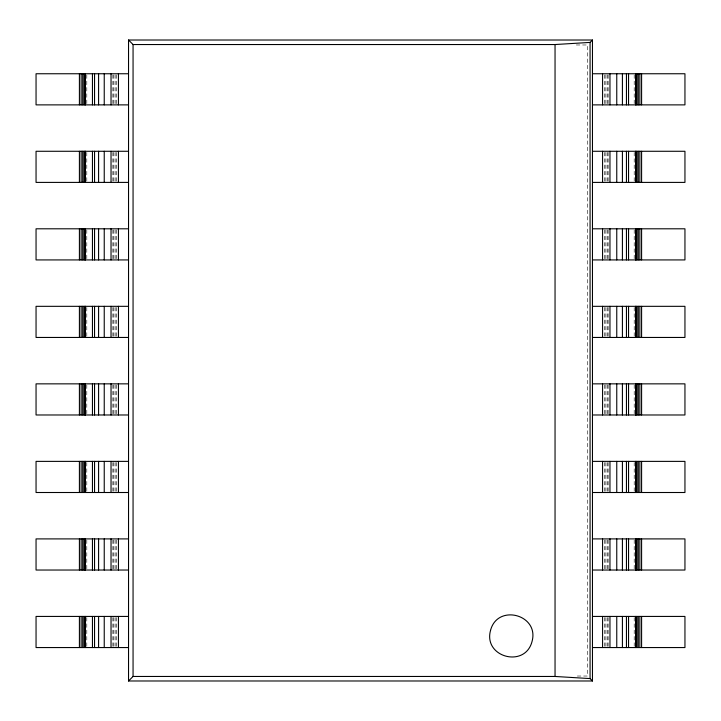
<?xml version="1.0" encoding="UTF-8"?>
<svg xmlns="http://www.w3.org/2000/svg" width="721" height="721" viewBox="0 0 721 721"><rect width="100%" height="100%" fill="white"/><g stroke="black" fill="none" stroke-linecap="round" stroke-linejoin="round"><path stroke-width="0.54" stroke-dasharray="3.6 2.7" d="M576.277 44.972L587.516 44.972L587.516 676.028L576.277 676.028M634.192 74.858L634.192 103.77M634.192 152.383L634.192 181.295M634.192 229.909L634.192 258.821M634.192 307.434L634.192 336.346M634.192 384.96L634.192 413.872M634.192 462.485L634.192 491.398M634.192 540.011L634.192 568.923M634.192 617.537L634.192 646.449M608.118 74.858L608.118 103.77M608.118 152.383L608.118 181.295M608.118 229.909L608.118 258.821M608.118 307.434L608.118 336.346M608.118 384.96L608.118 413.872M608.118 462.485L608.118 491.398M608.118 540.011L608.118 568.923M608.118 617.537L608.118 646.449M607.181 74.858L607.181 103.77M607.181 152.383L607.181 181.295M607.181 229.909L607.181 258.821M607.181 307.434L607.181 336.346M607.181 384.96L607.181 413.872M607.181 462.485L607.181 491.398M607.181 540.011L607.181 568.923M607.181 617.537L607.181 646.449M605.865 74.858L605.865 103.77M605.865 152.383L605.865 181.295M605.865 229.909L605.865 258.821M605.865 307.434L605.865 336.346M605.865 384.96L605.865 413.872M605.865 462.485L605.865 491.398M605.865 540.011L605.865 568.923M605.865 617.537L605.865 646.449M604.288 74.858L604.288 103.77M604.288 152.383L604.288 181.295M604.288 229.909L604.288 258.821M604.288 307.434L604.288 336.346M604.288 384.96L604.288 413.872M604.288 462.485L604.288 491.398M604.288 540.011L604.288 568.923M604.288 617.537L604.288 646.449M116.712 74.858L116.712 103.77M116.712 152.383L116.712 181.295M116.712 229.909L116.712 258.821M116.712 307.434L116.712 336.346M116.712 384.96L116.712 413.872M116.712 462.485L116.712 491.398M116.712 540.011L116.712 568.923M116.712 617.537L116.712 646.449M115.135 74.858L115.135 103.77M115.135 152.383L115.135 181.295M115.135 229.909L115.135 258.821M115.135 307.434L115.135 336.346M115.135 384.96L115.135 413.872M115.135 462.485L115.135 491.398M115.135 540.011L115.135 568.923M115.135 617.537L115.135 646.449M113.819 74.858L113.819 103.77M113.819 152.383L113.819 181.295M113.819 229.909L113.819 258.821M113.819 307.434L113.819 336.346M113.819 384.96L113.819 413.872M113.819 462.485L113.819 491.398M113.819 540.011L113.819 568.923M113.819 617.537L113.819 646.449M112.882 74.858L112.882 103.77M112.882 152.383L112.882 181.295M112.882 229.909L112.882 258.821M112.882 307.434L112.882 336.346M112.882 384.96L112.882 413.872M112.882 462.485L112.882 491.398M112.882 540.011L112.882 568.923M112.882 617.537L112.882 646.449M86.808 74.858L86.808 103.77M86.808 152.383L86.808 181.295M86.808 229.909L86.808 258.821M86.808 307.434L86.808 336.346M86.808 384.96L86.808 413.872M86.808 462.485L86.808 491.398M86.808 540.011L86.808 568.923M86.808 617.537L86.808 646.449"/><path stroke-width="1.08" d="M128.536 40.015L133.061 44.54L555.044 44.54L590.075 42.413L592.464 40.015L128.536 40.015L128.536 680.985L592.464 680.985L592.464 40.015M128.536 680.985L133.061 676.46L133.061 44.54M128.536 73.749L36.05 73.749L36.05 104.878L128.536 104.878M592.464 73.749L684.95 73.749L684.95 104.878L592.464 104.878M128.536 151.275L36.05 151.275L36.05 182.404L128.536 182.404M592.464 151.275L684.95 151.275L684.95 182.404L592.464 182.404M128.536 228.8L36.05 228.8L36.05 259.93L128.536 259.93M592.464 228.8L684.95 228.8L684.95 259.93L592.464 259.93M128.536 306.326L36.05 306.326L36.05 337.455L128.536 337.455M592.464 306.326L684.95 306.326L684.95 337.455L592.464 337.455M128.536 383.851L36.05 383.851L36.05 414.981L128.536 414.981M592.464 383.851L684.95 383.851L684.95 414.981L592.464 414.981M128.536 461.377L36.05 461.377L36.05 492.506L128.536 492.506M592.464 461.377L684.95 461.377L684.95 492.506L592.464 492.506M128.536 538.902L36.05 538.902L36.05 570.032L128.536 570.032M592.464 538.902L684.95 538.902L684.95 570.032L592.464 570.032M128.536 616.428L36.05 616.428L36.05 647.557L128.536 647.557M592.464 616.428L684.95 616.428L684.95 647.557L592.464 647.557M133.061 676.46L555.044 676.46L590.075 678.587L592.464 680.985M641.591 73.749L641.591 104.878M641.591 151.275L641.591 182.404M641.591 228.8L641.591 259.93M641.591 306.326L641.591 337.455M641.591 383.851L641.591 414.981M641.591 461.377L641.591 492.506M641.591 538.902L641.591 570.032M641.591 616.428L641.591 647.557M639.869 73.749L639.869 104.878M639.869 151.275L639.869 182.404M639.869 228.8L639.869 259.93M639.869 306.326L639.869 337.455M639.869 383.851L639.869 414.981M639.869 461.377L639.869 492.506M639.869 538.902L639.869 570.032M639.869 616.428L639.869 647.557M638.292 73.749L638.292 104.878M638.292 151.275L638.292 182.404M638.292 228.8L638.292 259.93M638.292 306.326L638.292 337.455M638.292 383.851L638.292 414.981M638.292 461.377L638.292 492.506M638.292 538.902L638.292 570.032M638.292 616.428L638.292 647.557M636.976 73.749L636.976 104.878M636.976 151.275L636.976 182.404M636.976 228.8L636.976 259.93M636.976 306.326L636.976 337.455M636.976 383.851L636.976 414.981M636.976 461.377L636.976 492.506M636.976 538.902L636.976 570.032M636.976 616.428L636.976 647.557M636.039 73.749L636.039 104.878M636.039 151.275L636.039 182.404M636.039 228.8L636.039 259.93M636.039 306.326L636.039 337.455M636.039 383.851L636.039 414.981M636.039 461.377L636.039 492.506M636.039 538.902L636.039 570.032M636.039 616.428L636.039 647.557M635.552 73.749L635.552 104.878M635.552 151.275L635.552 182.404M635.552 228.8L635.552 259.93M635.552 306.326L635.552 337.455M635.552 383.851L635.552 414.981M635.552 461.377L635.552 492.506M635.552 538.902L635.552 570.032M635.552 616.428L635.552 647.557M628.55 73.749L628.55 104.878M628.55 151.275L628.55 182.404M628.55 228.8L628.55 259.93M628.55 306.326L628.55 337.455M628.55 383.851L628.55 414.981M628.55 461.377L628.55 492.506M628.55 538.902L628.55 570.032M628.55 616.428L628.55 647.557M626.45 73.749L626.45 104.878M626.45 151.275L626.45 182.404M626.45 228.8L626.45 259.93M626.45 306.326L626.45 337.455M626.45 383.851L626.45 414.981M626.45 461.377L626.45 492.506M626.45 538.902L626.45 570.032M626.45 616.428L626.45 647.557M622.412 73.749L622.412 104.878M622.412 151.275L622.412 182.404M622.412 228.8L622.412 259.93M622.412 306.326L622.412 337.455M622.412 383.851L622.412 414.981M622.412 461.377L622.412 492.506M622.412 538.902L622.412 570.032M622.412 616.428L622.412 647.557M616.761 73.749L616.761 104.878M616.761 151.275L616.761 182.404M616.761 228.8L616.761 259.93M616.761 306.326L616.761 337.455M616.761 383.851L616.761 414.981M616.761 461.377L616.761 492.506M616.761 538.902L616.761 570.032M616.761 616.428L616.761 647.557M609.966 73.749L609.966 104.878M609.966 151.275L609.966 182.404M609.966 228.8L609.966 259.93M609.966 306.326L609.966 337.455M609.966 383.851L609.966 414.981M609.966 461.377L609.966 492.506M609.966 538.902L609.966 570.032M609.966 616.428L609.966 647.557M602.567 73.749L602.567 104.878M602.567 151.275L602.567 182.404M602.567 228.8L602.567 259.93M602.567 306.326L602.567 337.455M602.567 383.851L602.567 414.981M602.567 461.377L602.567 492.506M602.567 538.902L602.567 570.032M602.567 616.428L602.567 647.557M590.075 42.413L590.075 678.587M555.044 44.54L555.044 676.46M118.433 73.749L118.433 104.878M118.433 151.275L118.433 182.404M118.433 228.8L118.433 259.93M118.433 306.326L118.433 337.455M118.433 383.851L118.433 414.981M118.433 461.377L118.433 492.506M118.433 538.902L118.433 570.032M118.433 616.428L118.433 647.557M111.034 73.749L111.034 104.878M111.034 151.275L111.034 182.404M111.034 228.8L111.034 259.93M111.034 306.326L111.034 337.455M111.034 383.851L111.034 414.981M111.034 461.377L111.034 492.506M111.034 538.902L111.034 570.032M111.034 616.428L111.034 647.557M104.239 73.749L104.239 104.878M104.239 151.275L104.239 182.404M104.239 228.8L104.239 259.93M104.239 306.326L104.239 337.455M104.239 383.851L104.239 414.981M104.239 461.377L104.239 492.506M104.239 538.902L104.239 570.032M104.239 616.428L104.239 647.557M98.588 73.749L98.588 104.878M98.588 151.275L98.588 182.404M98.588 228.8L98.588 259.93M98.588 306.326L98.588 337.455M98.588 383.851L98.588 414.981M98.588 461.377L98.588 492.506M98.588 538.902L98.588 570.032M98.588 616.428L98.588 647.557M94.55 73.749L94.55 104.878M94.55 151.275L94.55 182.404M94.55 228.8L94.55 259.93M94.55 306.326L94.55 337.455M94.55 383.851L94.55 414.981M94.55 461.377L94.55 492.506M94.55 538.902L94.55 570.032M94.55 616.428L94.55 647.557M92.45 73.749L92.45 104.878M92.45 151.275L92.45 182.404M92.45 228.8L92.45 259.93M92.45 306.326L92.45 337.455M92.45 383.851L92.45 414.981M92.45 461.377L92.45 492.506M92.45 538.902L92.45 570.032M92.45 616.428L92.45 647.557M85.448 73.749L85.448 104.878M85.448 151.275L85.448 182.404M85.448 228.8L85.448 259.93M85.448 306.326L85.448 337.455M85.448 383.851L85.448 414.981M85.448 461.377L85.448 492.506M85.448 538.902L85.448 570.032M85.448 616.428L85.448 647.557M84.961 73.749L84.961 104.878M84.961 151.275L84.961 182.404M84.961 228.8L84.961 259.93M84.961 306.326L84.961 337.455M84.961 383.851L84.961 414.981M84.961 461.377L84.961 492.506M84.961 538.902L84.961 570.032M84.961 616.428L84.961 647.557M84.024 73.749L84.024 104.878M84.024 151.275L84.024 182.404M84.024 228.8L84.024 259.93M84.024 306.326L84.024 337.455M84.024 383.851L84.024 414.981M84.024 461.377L84.024 492.506M84.024 538.902L84.024 570.032M84.024 616.428L84.024 647.557M82.708 73.749L82.708 104.878M82.708 151.275L82.708 182.404M82.708 228.8L82.708 259.93M82.708 306.326L82.708 337.455M82.708 383.851L82.708 414.981M82.708 461.377L82.708 492.506M82.708 538.902L82.708 570.032M82.708 616.428L82.708 647.557M81.131 73.749L81.131 104.878M81.131 151.275L81.131 182.404M81.131 228.8L81.131 259.93M81.131 306.326L81.131 337.455M81.131 383.851L81.131 414.981M81.131 461.377L81.131 492.506M81.131 538.902L81.131 570.032M81.131 616.428L81.131 647.557M79.409 73.749L79.409 104.878M79.409 151.275L79.409 182.404M79.409 228.8L79.409 259.93M79.409 306.326L79.409 337.455M79.409 383.851L79.409 414.981M79.409 461.377L79.409 492.506M79.409 538.902L79.409 570.032M79.409 616.428L79.409 647.557M490.541 630.379C483.052 657.237 525.086 668.493 532.035 641.492C539.524 614.634 497.49 603.369 490.541 630.379"/></g></svg>
